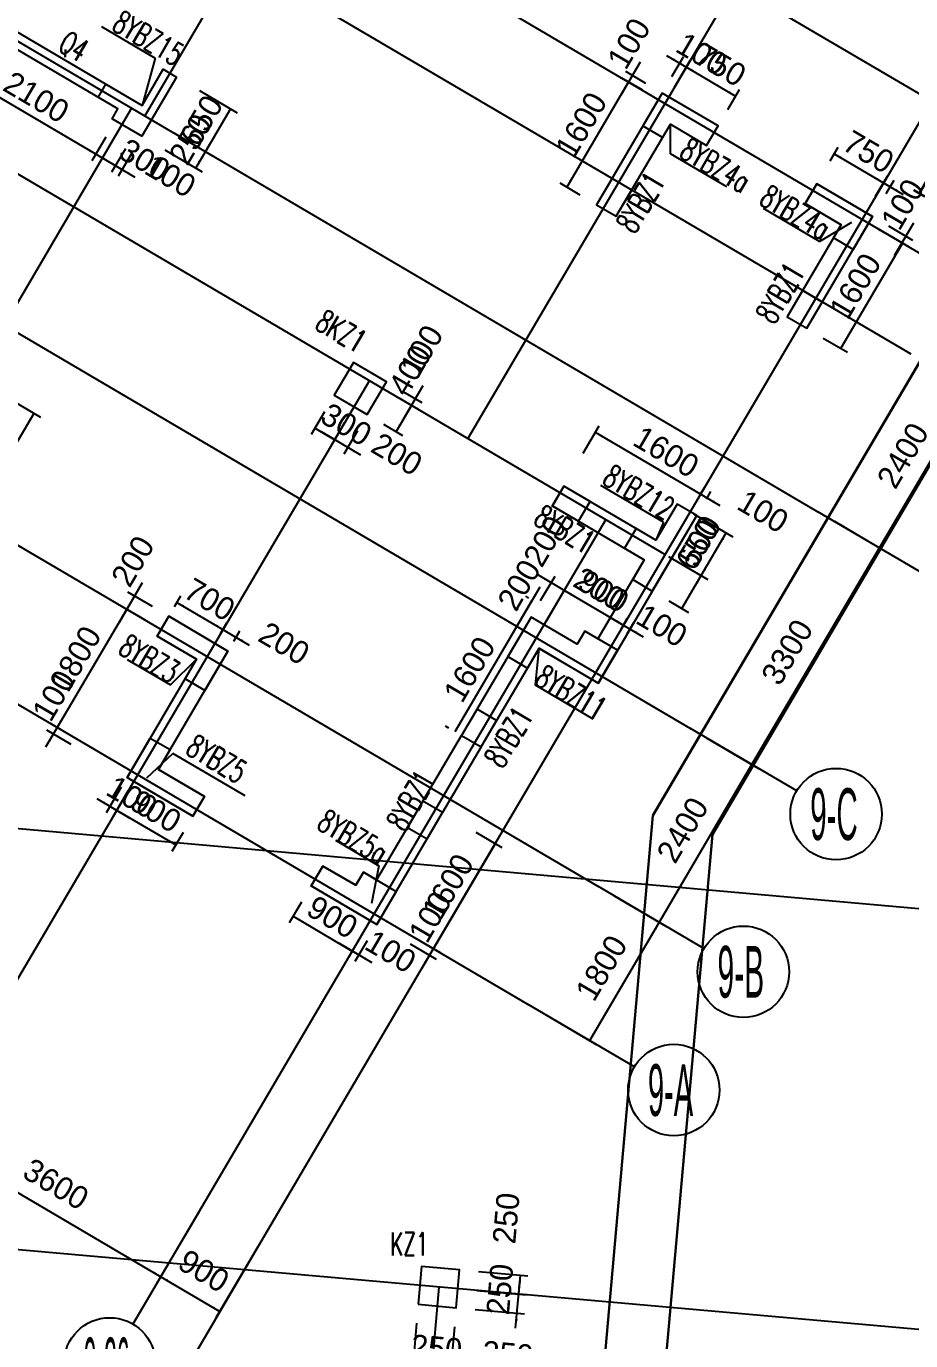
# Model space of a CAD drawing. Extents: x 19107 to 699106, y -67310 to 245688.
# Drawn here: x 622807 to 634409, y 97433 to 114679 of the extents above; entities that cross this region are included whole.
import ezdxf

# ---------------------------------------------------------------- set-up
doc = ezdxf.new("R2010")
doc.units = 0
doc.header["$LTSCALE"] = 100
doc.header["$MEASUREMENT"] = 0
for name, color, linetype in [('AXIS', 3, 'Continuous'), ('colu-主楼', 7, 'Continuous'), ('DIM', 3, 'Continuous'), ('DOTE', 253, 'Continuous'), ('L-AXIS', 3, 'Continuous'), ('wall-主楼', 2, 'Continuous'), ('wall-开洞', 5, 'Continuous'), ('剪力墙身标注', 7, 'Continuous'), ('小尺寸', 4, 'Continuous'), ('边缘构件标注', 1, 'Continuous')]:
    doc.layers.add(name, color=color, linetype=linetype)
for name, color, linetype, lineweight in [('Select Column Frame Line', 7, 'Continuous', 0), ('Select Column Frame Position', 7, 'Continuous', 0), ('配箍校核', 2, 'ByLayer', 18)]:
    doc.layers.add(name, color=color, linetype=linetype, lineweight=lineweight)
doc.styles.get("Standard").update_dxf_attribs({"font": 'standard'})
doc.styles.add('汉字', font='汉字')
doc.dimstyles.get("Standard").update_dxf_attribs({"dimtxt": 300, "dimasz": 100, "dimexe": 100, "dimexo": 250, "dimgap": 100, "dimtad": 0, "dimtoh": 1, "dimdec": 0, "dimdsep": 46, "dimcen": 0.09, "dimclrt": 7, "dimadec": 0, "dimazin": 0, "dimtfac": 1, "dimtdec": 4, "dimtofl": 0, "dimtmove": 0, "dimatfit": 3, "dimfxl": 1, "dimtolj": 1, "dimtzin": 0, "dimarcsym": 0})

# ---------------------------------------------------------------- blocks, each defined once
blk = doc.blocks.new('_AXISO')
blk.add_circle((0, 0), 0.5)
blk = doc.blocks.new('*D2334')
at = {"layer": 'L-AXIS', "color": 0, "linetype": 'ByBlock', "lineweight": -2}
for p, q in [((634624, 110252), (635302, 109854)), ((633999, 107836), (635216, 109905)), ((633408, 108184), (634085, 107785))]:
    blk.add_line(p, q, dxfattribs=at)
for points in [[(635216, 109905), (635179, 109810), (635150, 109827)], [(633999, 107836), (634035, 107931), (634064, 107914)]]:
    blk.add_solid(points, dxfattribs=at)
at = {"layer": 'L-AXIS', "color": 7, "linetype": 'Continuous', "lineweight": -2, "insert": (634306, 109048), "char_height": 300, "width": 785, "attachment_point": 5, "rotation": 59.5454, "style": '汉字'}
blk.add_mtext('2400', dxfattribs=at)
blk = doc.blocks.new('*D19')
at = {"layer": 'L-AXIS', "color": 0, "linetype": 'ByBlock', "lineweight": -2}
for p, q in [((633408, 108184), (634085, 107785)), ((632326, 104991), (633999, 107836)), ((631735, 105339), (632413, 104941))]:
    blk.add_line(p, q, dxfattribs=at)
for points in [[(633999, 107836), (633963, 107741), (633934, 107758)], [(632326, 104991), (632363, 105086), (632391, 105069)]]:
    blk.add_solid(points, dxfattribs=at)
at = {"layer": 'L-AXIS', "color": 7, "linetype": 'Continuous', "lineweight": -2, "insert": (632789, 106468), "char_height": 300, "width": 780, "attachment_point": 5, "rotation": 59.5454, "style": '汉字'}
blk.add_mtext('3300', dxfattribs=at)
blk = doc.blocks.new('*D3268')
at = {"layer": 'L-AXIS', "color": 0, "linetype": 'ByBlock', "lineweight": -2}
for p, q in [((625069, 99121), (624520, 98187)), ((625845, 98665), (625295, 97731)), ((624570, 98273), (625346, 97817))]:
    blk.add_line(p, q, dxfattribs=at)
for points in [[(624570, 98273), (624665, 98237), (624648, 98208)], [(625346, 97817), (625251, 97853), (625268, 97882)]]:
    blk.add_solid(points, dxfattribs=at)
at = {"layer": 'L-AXIS', "color": 7, "linetype": 'Continuous', "lineweight": -2, "insert": (625136, 98347), "char_height": 300, "width": 556.67, "attachment_point": 5, "rotation": 329.5454, "style": '汉字'}
blk.add_mtext('900', dxfattribs=at)
blk = doc.blocks.new('*D968')
at = {"layer": 'L-AXIS', "color": 0, "linetype": 'ByBlock', "lineweight": -2}
for p, q in [((621966, 100946), (621416, 100011)), ((621467, 100098), (624570, 98273)), ((625069, 99121), (624520, 98187))]:
    blk.add_line(p, q, dxfattribs=at)
for points in [[(621467, 100098), (621562, 100061), (621545, 100033)], [(624570, 98273), (624476, 98309), (624493, 98338)]]:
    blk.add_solid(points, dxfattribs=at)
at = {"layer": 'L-AXIS', "color": 7, "linetype": 'Continuous', "lineweight": -2, "insert": (623196, 99487), "char_height": 300, "width": 775, "attachment_point": 5, "rotation": 329.5454, "style": '汉字'}
blk.add_mtext('3600', dxfattribs=at)
blk = doc.blocks.new('*D1632')
at = {"layer": 'L-AXIS', "color": 0, "linetype": 'ByBlock', "lineweight": -2}
for p, q in [((630519, 103270), (631196, 102872)), ((630198, 101371), (631110, 102922)), ((629607, 101718), (630284, 101320))]:
    blk.add_line(p, q, dxfattribs=at)
for points in [[(631110, 102922), (631074, 102828), (631045, 102845)], [(630198, 101371), (630234, 101465), (630263, 101449)]]:
    blk.add_solid(points, dxfattribs=at)
at = {"layer": 'L-AXIS', "color": 7, "linetype": 'Continuous', "lineweight": -2, "insert": (630352, 102324), "char_height": 300, "width": 690, "attachment_point": 5, "rotation": 59.5454, "style": '汉字'}
blk.add_mtext('1800', dxfattribs=at)
blk = doc.blocks.new('*D1971')
at = {"layer": 'L-AXIS', "color": 0, "linetype": 'ByBlock', "lineweight": -2}
for p, q in [((631735, 105339), (632413, 104941)), ((631110, 102922), (632326, 104991)), ((630519, 103270), (631196, 102872))]:
    blk.add_line(p, q, dxfattribs=at)
for points in [[(632326, 104991), (632290, 104897), (632261, 104914)], [(631110, 102922), (631146, 103017), (631175, 103000)]]:
    blk.add_solid(points, dxfattribs=at)
at = {"layer": 'L-AXIS', "color": 7, "linetype": 'Continuous', "lineweight": -2, "insert": (631417, 104134), "char_height": 300, "width": 785, "attachment_point": 5, "rotation": 59.5454, "style": '汉字'}
blk.add_mtext('2400', dxfattribs=at)
blk = doc.blocks.new('*D5177')
at = {"layer": '小尺寸', "color": 0, "linetype": 'ByBlock', "lineweight": -2}
for p, q in [((630859, 114207), (630605, 113776)), ((630884, 113844), (630620, 113999)), ((630934, 113930), (630671, 114085))]:
    blk.add_line(p, q, dxfattribs=at)
for points in [[(630757, 114034), (630794, 114129), (630822, 114112)], [(630707, 113948), (630670, 113853), (630642, 113870)]]:
    blk.add_solid(points, dxfattribs=at)
at = {"layer": '小尺寸', "color": 7, "linetype": 'Continuous', "lineweight": -2, "insert": (630713, 114453), "char_height": 300, "width": 476.67, "attachment_point": 5, "rotation": 59.5454, "style": '汉字'}
blk.add_mtext('100', dxfattribs=at)
blk = doc.blocks.new('*D2834')
at = {"layer": '小尺寸', "color": 0, "linetype": 'ByBlock', "lineweight": -2}
for p, q in [((630884, 113844), (630620, 113999)), ((630707, 113948), (629896, 112569)), ((630073, 112465), (629809, 112620))]:
    blk.add_line(p, q, dxfattribs=at)
for points in [[(630707, 113948), (630670, 113853), (630642, 113870)], [(629896, 112569), (629932, 112663), (629961, 112647)]]:
    blk.add_solid(points, dxfattribs=at)
at = {"layer": '小尺寸', "color": 7, "linetype": 'Continuous', "lineweight": -2, "insert": (630086, 113385), "char_height": 300, "width": 685, "attachment_point": 5, "rotation": 59.5454, "style": '汉字'}
blk.add_mtext('1600', dxfattribs=at)
blk = doc.blocks.new('*D3169')
at = {"layer": '小尺寸', "color": 0, "linetype": 'ByBlock', "lineweight": -2}
for p, q in [((631207, 114295), (631638, 114042)), ((631277, 114019), (631430, 114280)), ((631312, 113882), (631516, 114229))]:
    blk.add_line(p, q, dxfattribs=at)
for points in [[(631379, 114194), (631285, 114230), (631302, 114259)], [(631466, 114143), (631560, 114107), (631543, 114078)]]:
    blk.add_solid(points, dxfattribs=at)
at = {"layer": '小尺寸', "color": 7, "linetype": 'Continuous', "lineweight": -2, "insert": (631667, 114315), "char_height": 300, "width": 476.67, "attachment_point": 5, "rotation": 329.5454, "style": '汉字'}
blk.add_mtext('100', dxfattribs=at)
blk = doc.blocks.new('*D3499')
at = {"layer": '小尺寸', "color": 0, "linetype": 'ByBlock', "lineweight": -2}
for p, q in [((631312, 113882), (631516, 114229)), ((631466, 114143), (632112, 113763)), ((632009, 113588), (632163, 113849))]:
    blk.add_line(p, q, dxfattribs=at)
for points in [[(631466, 114143), (631560, 114107), (631543, 114078)], [(632112, 113763), (632017, 113799), (632034, 113828)]]:
    blk.add_solid(points, dxfattribs=at)
at = {"layer": '小尺寸', "color": 7, "linetype": 'Continuous', "lineweight": -2, "insert": (631916, 114169), "char_height": 300, "width": 566.67, "attachment_point": 5, "rotation": 329.5454, "style": '汉字'}
blk.add_mtext('750', dxfattribs=at)
blk = doc.blocks.new('*D1539')
at = {"layer": '小尺寸', "color": 0, "linetype": 'ByBlock', "lineweight": -2}
for p, q in [((622412, 109893), (622994, 109550)), ((622097, 108222), (622908, 109601)), ((622118, 108209), (622183, 108171))]:
    blk.add_line(p, q, dxfattribs=at)
for points in [[(622908, 109601), (622872, 109507), (622843, 109523)], [(622097, 108222), (622133, 108317), (622162, 108300)]]:
    blk.add_solid(points, dxfattribs=at)
at = {"layer": '小尺寸', "color": 7, "linetype": 'Continuous', "lineweight": -2, "insert": (622287, 109038), "char_height": 300, "width": 685, "attachment_point": 5, "rotation": 59.5454, "style": '汉字'}
blk.add_mtext('1600', dxfattribs=at)
blk = doc.blocks.new('*D2459')
at = {"layer": '小尺寸', "color": 0, "linetype": 'ByBlock', "lineweight": -2}
for p, q in [((627746, 109889), (627997, 109741)), ((627759, 109533), (628012, 109964)), ((627695, 109802), (627946, 109655))]:
    blk.add_line(p, q, dxfattribs=at)
for points in [[(627911, 109792), (627947, 109886), (627976, 109869)], [(627860, 109705), (627824, 109611), (627795, 109628)]]:
    blk.add_solid(points, dxfattribs=at)
at = {"layer": '小尺寸', "color": 7, "linetype": 'Continuous', "lineweight": -2, "insert": (627994, 110427), "char_height": 300, "width": 476.67, "attachment_point": 5, "rotation": 59.5454, "style": '汉字'}
blk.add_mtext('100', dxfattribs=at)
blk = doc.blocks.new('*D2789')
at = {"layer": '小尺寸', "color": 0, "linetype": 'ByBlock', "lineweight": -2}
for p, q in [((627860, 109705), (627657, 109361)), ((627695, 109802), (627946, 109655)), ((627492, 109458), (627744, 109310))]:
    blk.add_line(p, q, dxfattribs=at)
for points in [[(627860, 109705), (627824, 109611), (627795, 109628)], [(627657, 109361), (627694, 109455), (627722, 109438)]]:
    blk.add_solid(points, dxfattribs=at)
at = {"layer": '小尺寸', "color": 7, "linetype": 'Continuous', "lineweight": -2, "insert": (627841, 110167), "char_height": 300, "width": 576.67, "attachment_point": 5, "rotation": 59.5454, "style": '汉字'}
blk.add_mtext('400', dxfattribs=at)
blk = doc.blocks.new('*D492')
at = {"layer": '小尺寸', "color": 0, "linetype": 'ByBlock', "lineweight": -2}
for p, q in [((627196, 109052), (626679, 109356)), ((626978, 109470), (626800, 109168)), ((627150, 109369), (626973, 109067))]:
    blk.add_line(p, q, dxfattribs=at)
for points in [[(626851, 109255), (626756, 109291), (626773, 109320)], [(627024, 109153), (627118, 109117), (627101, 109088)]]:
    blk.add_solid(points, dxfattribs=at)
at = {"layer": '小尺寸', "color": 7, "linetype": 'Continuous', "lineweight": -2, "insert": (627669, 109064), "char_height": 300, "width": 566.67, "attachment_point": 5, "rotation": 329.5454, "style": '汉字'}
blk.add_mtext('200', dxfattribs=at)
blk = doc.blocks.new('*D813')
at = {"layer": '小尺寸', "color": 0, "linetype": 'ByBlock', "lineweight": -2}
for p, q in [((626719, 109622), (626542, 109321)), ((626851, 109255), (626593, 109407)), ((626978, 109470), (626800, 109168))]:
    blk.add_line(p, q, dxfattribs=at)
for points in [[(626593, 109407), (626687, 109370), (626670, 109342)], [(626851, 109255), (626756, 109291), (626773, 109320)]]:
    blk.add_solid(points, dxfattribs=at)
at = {"layer": '小尺寸', "color": 7, "linetype": 'Continuous', "lineweight": -2, "insert": (627005, 109454), "char_height": 300, "width": 566.67, "attachment_point": 5, "rotation": 329.5454, "style": '汉字'}
blk.add_mtext('300', dxfattribs=at)
blk = doc.blocks.new('*D2465')
at = {"layer": '小尺寸', "color": 0, "linetype": 'ByBlock', "lineweight": -2}
for p, q in [((633353, 112914), (633457, 113091)), ((633406, 113005), (634053, 112625)), ((633949, 112448), (634104, 112711))]:
    blk.add_line(p, q, dxfattribs=at)
for points in [[(633406, 113005), (633501, 112969), (633484, 112940)], [(634053, 112625), (633958, 112661), (633975, 112690)]]:
    blk.add_solid(points, dxfattribs=at)
at = {"layer": '小尺寸', "color": 7, "linetype": 'Continuous', "lineweight": -2, "insert": (633856, 113031), "char_height": 300, "width": 566.67, "attachment_point": 5, "rotation": 329.5454, "style": '汉字'}
blk.add_mtext('750', dxfattribs=at)
blk = doc.blocks.new('*D2794')
at = {"layer": '小尺寸', "color": 0, "linetype": 'ByBlock', "lineweight": -2}
for p, q in [((633881, 112726), (634312, 112473)), ((633949, 112448), (634104, 112711)), ((634086, 112483), (634190, 112660))]:
    blk.add_line(p, q, dxfattribs=at)
for points in [[(634053, 112625), (633958, 112661), (633975, 112690)], [(634139, 112574), (634234, 112538), (634217, 112509)]]:
    blk.add_solid(points, dxfattribs=at)
at = {"layer": '小尺寸', "color": 7, "linetype": 'Continuous', "lineweight": -2, "insert": (634775, 112491), "char_height": 300, "width": 476.67, "attachment_point": 5, "rotation": 329.5454, "style": '汉字'}
blk.add_mtext('100', dxfattribs=at)
blk = doc.blocks.new('*D498')
at = {"layer": '小尺寸', "color": 0, "linetype": 'ByBlock', "lineweight": -2}
for p, q in [((633979, 112024), (634381, 111788)), ((634116, 112059), (634432, 111874)), ((634447, 112097), (634194, 111666))]:
    blk.add_line(p, q, dxfattribs=at)
for points in [[(634346, 111924), (634382, 112019), (634411, 112002)], [(634295, 111838), (634259, 111744), (634230, 111760)]]:
    blk.add_solid(points, dxfattribs=at)
at = {"layer": '小尺寸', "color": 7, "linetype": 'Continuous', "lineweight": -2, "insert": (634302, 112343), "char_height": 300, "width": 476.67, "attachment_point": 5, "rotation": 59.5454, "style": '汉字'}
blk.add_mtext('100', dxfattribs=at)
blk = doc.blocks.new('*D824')
at = {"layer": '小尺寸', "color": 0, "linetype": 'ByBlock', "lineweight": -2}
for p, q in [((633987, 112019), (634389, 111783)), ((634303, 111834), (633492, 110454)), ((633262, 110589), (633578, 110404))]:
    blk.add_line(p, q, dxfattribs=at)
for points in [[(634303, 111834), (634266, 111739), (634237, 111756)], [(633492, 110454), (633528, 110549), (633557, 110532)]]:
    blk.add_solid(points, dxfattribs=at)
at = {"layer": '小尺寸', "color": 7, "linetype": 'Continuous', "lineweight": -2, "insert": (633682, 111271), "char_height": 300, "width": 685, "attachment_point": 5, "rotation": 59.5454, "style": '汉字'}
blk.add_mtext('1600', dxfattribs=at)
blk = doc.blocks.new('*D1157')
at = {"layer": '小尺寸', "color": 0, "linetype": 'ByBlock', "lineweight": -2}
for p, q in [((626416, 103188), (626256, 102916)), ((626307, 103002), (627083, 102546)), ((627243, 102818), (627032, 102460))]:
    blk.add_line(p, q, dxfattribs=at)
for points in [[(626307, 103002), (626402, 102966), (626385, 102937)], [(627083, 102546), (626988, 102582), (627005, 102611)]]:
    blk.add_solid(points, dxfattribs=at)
at = {"layer": '小尺寸', "color": 7, "linetype": 'Continuous', "lineweight": -2, "insert": (626822, 102990), "char_height": 300, "width": 556.67, "attachment_point": 5, "rotation": 329.5454, "style": '汉字'}
blk.add_mtext('900', dxfattribs=at)
blk = doc.blocks.new('*D1493')
at = {"layer": '小尺寸', "color": 0, "linetype": 'ByBlock', "lineweight": -2}
for p, q in [((627243, 102818), (627032, 102460)), ((626910, 102647), (627341, 102394)), ((627278, 102681), (627118, 102409))]:
    blk.add_line(p, q, dxfattribs=at)
for points in [[(627083, 102546), (626988, 102582), (627005, 102611)], [(627169, 102495), (627264, 102459), (627247, 102430)]]:
    blk.add_solid(points, dxfattribs=at)
at = {"layer": '小尺寸', "color": 7, "linetype": 'Continuous', "lineweight": -2, "insert": (627587, 102539), "char_height": 300, "width": 476.67, "attachment_point": 5, "rotation": 329.5454, "style": '汉字'}
blk.add_mtext('100', dxfattribs=at)
blk = doc.blocks.new('*D4477')
at = {"layer": '小尺寸', "color": 0, "linetype": 'ByBlock', "lineweight": -2}
for p, q in [((627806, 102777), (628235, 102525)), ((627842, 102640), (628184, 102439)), ((627997, 102317), (628250, 102748))]:
    blk.add_line(p, q, dxfattribs=at)
for points in [[(628149, 102575), (628185, 102670), (628214, 102653)], [(628098, 102489), (628062, 102395), (628033, 102411)]]:
    blk.add_solid(points, dxfattribs=at)
at = {"layer": '小尺寸', "color": 7, "linetype": 'Continuous', "lineweight": -2, "insert": (628105, 102994), "char_height": 300, "width": 476.67, "attachment_point": 5, "rotation": 59.5454, "style": '汉字'}
blk.add_mtext('100', dxfattribs=at)
blk = doc.blocks.new('*D4812')
at = {"layer": '小尺寸', "color": 0, "linetype": 'ByBlock', "lineweight": -2}
for p, q in [((628703, 104105), (629046, 103904)), ((628149, 102575), (628960, 103955)), ((627806, 102777), (628235, 102525))]:
    blk.add_line(p, q, dxfattribs=at)
for points in [[(628960, 103955), (628923, 103860), (628895, 103877)], [(628149, 102575), (628185, 102670), (628214, 102653)]]:
    blk.add_solid(points, dxfattribs=at)
at = {"layer": '小尺寸', "color": 7, "linetype": 'Continuous', "lineweight": -2, "insert": (628339, 103392), "char_height": 300, "width": 685, "attachment_point": 5, "rotation": 59.5454, "style": '汉字'}
blk.add_mtext('1600', dxfattribs=at)
blk = doc.blocks.new('*D5144')
at = {"layer": '小尺寸', "color": 0, "linetype": 'ByBlock', "lineweight": -2}
for p, q in [((628432, 105425), (629243, 106804)), ((629112, 106881), (629156, 106855)), ((628301, 105502), (628345, 105476))]:
    blk.add_line(p, q, dxfattribs=at)
for points in [[(629243, 106804), (629206, 106710), (629178, 106727)], [(628432, 105425), (628468, 105520), (628497, 105503)]]:
    blk.add_solid(points, dxfattribs=at)
at = {"layer": '小尺寸', "color": 7, "linetype": 'Continuous', "lineweight": -2, "insert": (628622, 106242), "char_height": 300, "width": 685, "attachment_point": 5, "rotation": 59.5454, "style": '汉字'}
blk.add_mtext('1600', dxfattribs=at)
blk = doc.blocks.new('*D162')
at = {"layer": '小尺寸', "color": 0, "linetype": 'ByBlock', "lineweight": -2}
for p, q in [((629141, 106632), (629445, 107149)), ((629213, 107054), (629258, 107028)), ((629112, 106881), (629156, 106855))]:
    blk.add_line(p, q, dxfattribs=at)
for points in [[(629344, 106977), (629380, 107072), (629409, 107055)], [(629243, 106804), (629206, 106710), (629178, 106727)]]:
    blk.add_solid(points, dxfattribs=at)
at = {"layer": '小尺寸', "color": 7, "linetype": 'Continuous', "lineweight": -2, "insert": (629272, 107348), "char_height": 300, "width": 566.67, "attachment_point": 5, "rotation": 59.5454, "style": '汉字'}
blk.add_mtext('200', dxfattribs=at)
blk = doc.blocks.new('*D3056')
at = {"layer": '小尺寸', "color": 0, "linetype": 'ByBlock', "lineweight": -2}
for p, q in [((629243, 106804), (629547, 107322)), ((629399, 107176), (629359, 107200)), ((629213, 107054), (629258, 107028))]:
    blk.add_line(p, q, dxfattribs=at)
for points in [[(629445, 107149), (629482, 107244), (629510, 107227)], [(629344, 106977), (629308, 106882), (629279, 106899)]]:
    blk.add_solid(points, dxfattribs=at)
at = {"layer": '小尺寸', "color": 7, "linetype": 'Continuous', "lineweight": -2, "insert": (629611, 107924), "char_height": 300, "width": 566.67, "attachment_point": 5, "rotation": 59.5454, "style": '汉字'}
blk.add_mtext('200', dxfattribs=at)
blk = doc.blocks.new('*D3381')
at = {"layer": '小尺寸', "color": 0, "linetype": 'ByBlock', "lineweight": -2}
for p, q in [((629520, 107480), (630037, 107176)), ((629554, 107143), (629743, 107465)), ((629625, 106870), (629916, 107364))]:
    blk.add_line(p, q, dxfattribs=at)
for points in [[(629692, 107379), (629598, 107415), (629615, 107444)], [(629865, 107278), (629960, 107241), (629943, 107213)]]:
    blk.add_solid(points, dxfattribs=at)
at = {"layer": '小尺寸', "color": 7, "linetype": 'Continuous', "lineweight": -2, "insert": (630322, 107299), "char_height": 300, "width": 566.67, "attachment_point": 5, "rotation": 329.5454, "style": '汉字'}
blk.add_mtext('200', dxfattribs=at)
blk = doc.blocks.new('*D3719')
at = {"layer": '小尺寸', "color": 0, "linetype": 'ByBlock', "lineweight": -2}
for p, q in [((629625, 106870), (629916, 107364)), ((629865, 107278), (630641, 106822)), ((630604, 106758), (630691, 106908))]:
    blk.add_line(p, q, dxfattribs=at)
for points in [[(629865, 107278), (629960, 107241), (629943, 107213)], [(630641, 106822), (630546, 106858), (630563, 106887)]]:
    blk.add_solid(points, dxfattribs=at)
at = {"layer": '小尺寸', "color": 7, "linetype": 'Continuous', "lineweight": -2, "insert": (630380, 107265), "char_height": 300, "width": 556.67, "attachment_point": 5, "rotation": 329.5454, "style": '汉字'}
blk.add_mtext('900', dxfattribs=at)
blk = doc.blocks.new('*D4053')
at = {"layer": '小尺寸', "color": 0, "linetype": 'ByBlock', "lineweight": -2}
for p, q in [((630468, 106923), (630899, 106669)), ((630604, 106758), (630691, 106908)), ((630690, 106708), (630778, 106857))]:
    blk.add_line(p, q, dxfattribs=at)
for points in [[(630641, 106822), (630546, 106858), (630563, 106887)], [(630727, 106771), (630822, 106735), (630805, 106706)]]:
    blk.add_solid(points, dxfattribs=at)
at = {"layer": '小尺寸', "color": 7, "linetype": 'Continuous', "lineweight": -2, "insert": (631145, 106815), "char_height": 300, "width": 476.67, "attachment_point": 5, "rotation": 329.5454, "style": '汉字'}
blk.add_mtext('100', dxfattribs=at)
blk = doc.blocks.new('*D1758')
at = {"layer": '小尺寸', "color": 0, "linetype": 'ByBlock', "lineweight": -2}
for p, q in [((631402, 107623), (631747, 107420)), ((631407, 107040), (631661, 107471)), ((631235, 107141), (631494, 106989))]:
    blk.add_line(p, q, dxfattribs=at)
for points in [[(631661, 107471), (631624, 107376), (631596, 107393)], [(631407, 107040), (631444, 107134), (631472, 107118)]]:
    blk.add_solid(points, dxfattribs=at)
at = {"layer": '小尺寸', "color": 7, "linetype": 'Continuous', "lineweight": -2, "insert": (631640, 107928), "char_height": 300, "width": 566.67, "attachment_point": 5, "rotation": 59.5454, "style": '汉字'}
blk.add_mtext('500', dxfattribs=at)
blk = doc.blocks.new('*D2079')
at = {"layer": '小尺寸', "color": 0, "linetype": 'ByBlock', "lineweight": -2}
for p, q in [((631561, 108284), (632076, 107980)), ((631661, 107471), (631990, 108031)), ((631231, 107723), (631747, 107420))]:
    blk.add_line(p, q, dxfattribs=at)
for points in [[(631990, 108031), (631954, 107936), (631925, 107953)], [(631661, 107471), (631697, 107565), (631726, 107549)]]:
    blk.add_solid(points, dxfattribs=at)
at = {"layer": '小尺寸', "color": 7, "linetype": 'Continuous', "lineweight": -2, "insert": (631610, 107878), "char_height": 300, "width": 556.67, "attachment_point": 5, "rotation": 59.5454, "style": '汉字'}
blk.add_mtext('650', dxfattribs=at)
blk = doc.blocks.new('*D2409')
at = {"layer": '小尺寸', "color": 0, "linetype": 'ByBlock', "lineweight": -2}
for p, q in [((631910, 108388), (631479, 108642)), ((631643, 108526), (631702, 108627)), ((631729, 108475), (631788, 108576))]:
    blk.add_line(p, q, dxfattribs=at)
for points in [[(631651, 108540), (631557, 108577), (631574, 108606)], [(631738, 108490), (631832, 108453), (631815, 108425)]]:
    blk.add_solid(points, dxfattribs=at)
at = {"layer": '小尺寸', "color": 7, "linetype": 'Continuous', "lineweight": -2, "insert": (632472, 108313), "char_height": 300, "width": 476.67, "attachment_point": 5, "rotation": 329.5454, "style": '汉字'}
blk.add_mtext('100', dxfattribs=at)
blk = doc.blocks.new('*D2727')
at = {"layer": '小尺寸', "color": 0, "linetype": 'ByBlock', "lineweight": -2}
for p, q in [((630113, 109080), (630323, 109438)), ((631651, 108540), (630272, 109351)), ((631664, 108562), (631702, 108627))]:
    blk.add_line(p, q, dxfattribs=at)
for points in [[(630272, 109351), (630367, 109315), (630350, 109286)], [(631651, 108540), (631557, 108577), (631574, 108606)]]:
    blk.add_solid(points, dxfattribs=at)
at = {"layer": '小尺寸', "color": 7, "linetype": 'Continuous', "lineweight": -2, "insert": (631202, 109095), "char_height": 300, "width": 685, "attachment_point": 5, "rotation": 329.5454, "style": '汉字'}
blk.add_mtext('1600', dxfattribs=at)
blk = doc.blocks.new('*D3406')
at = {"layer": '小尺寸', "color": 0, "linetype": 'ByBlock', "lineweight": -2}
for p, q in [((625078, 113835), (625571, 113545)), ((625485, 113596), (625156, 113036)), ((624749, 113275), (625242, 112985))]:
    blk.add_line(p, q, dxfattribs=at)
for points in [[(625485, 113596), (625449, 113501), (625420, 113518)], [(625156, 113036), (625192, 113130), (625221, 113113)]]:
    blk.add_solid(points, dxfattribs=at)
at = {"layer": '小尺寸', "color": 7, "linetype": 'Continuous', "lineweight": -2, "insert": (625105, 113443), "char_height": 300, "width": 556.67, "attachment_point": 5, "rotation": 59.5454, "style": '汉字'}
blk.add_mtext('650', dxfattribs=at)
blk = doc.blocks.new('*D3742')
at = {"layer": '小尺寸', "color": 0, "linetype": 'ByBlock', "lineweight": -2}
for p, q in [((624749, 113275), (625242, 112985)), ((624622, 113059), (625115, 112769)), ((625156, 113036), (625029, 112820))]:
    blk.add_line(p, q, dxfattribs=at)
for points in [[(625156, 113036), (625119, 112941), (625091, 112958)], [(625029, 112820), (625065, 112915), (625094, 112898)]]:
    blk.add_solid(points, dxfattribs=at)
at = {"layer": '小尺寸', "color": 7, "linetype": 'Continuous', "lineweight": -2, "insert": (624961, 113197), "char_height": 300, "width": 566.67, "attachment_point": 5, "rotation": 59.5454, "style": '汉字'}
blk.add_mtext('250', dxfattribs=at)
blk = doc.blocks.new('*D4071')
at = {"layer": '小尺寸', "color": 0, "linetype": 'ByBlock', "lineweight": -2}
for p, q in [((624107, 113072), (623926, 112763)), ((624194, 113021), (624012, 112712)), ((624235, 112697), (623804, 112951))]:
    blk.add_line(p, q, dxfattribs=at)
for points in [[(623976, 112849), (623882, 112886), (623899, 112914)], [(624063, 112799), (624157, 112762), (624140, 112734)]]:
    blk.add_solid(points, dxfattribs=at)
at = {"layer": '小尺寸', "color": 7, "linetype": 'Continuous', "lineweight": -2, "insert": (624698, 112715), "char_height": 300, "width": 476.67, "attachment_point": 5, "rotation": 329.5454, "style": '汉字'}
blk.add_mtext('100', dxfattribs=at)
blk = doc.blocks.new('*D1776')
at = {"layer": '小尺寸', "color": 0, "linetype": 'ByBlock', "lineweight": -2}
for p, q in [((623849, 113224), (623667, 112915)), ((623976, 112849), (623718, 113001)), ((624107, 113072), (623926, 112763))]:
    blk.add_line(p, q, dxfattribs=at)
for points in [[(623718, 113001), (623812, 112965), (623796, 112936)], [(623976, 112849), (623882, 112886), (623899, 112914)]]:
    blk.add_solid(points, dxfattribs=at)
at = {"layer": '小尺寸', "color": 7, "linetype": 'Continuous', "lineweight": -2, "insert": (624359, 112924), "char_height": 300, "width": 566.67, "attachment_point": 5, "rotation": 329.5454, "style": '汉字'}
blk.add_mtext('300', dxfattribs=at)
blk = doc.blocks.new('*D2102')
at = {"layer": '小尺寸', "color": 0, "linetype": 'ByBlock', "lineweight": -2}
for p, q in [((622039, 114288), (621857, 113980)), ((623718, 113001), (621908, 114066)), ((623849, 113224), (623667, 112915))]:
    blk.add_line(p, q, dxfattribs=at)
for points in [[(621908, 114066), (622002, 114029), (621985, 114001)], [(623718, 113001), (623623, 113038), (623640, 113066)]]:
    blk.add_solid(points, dxfattribs=at)
at = {"layer": '小尺寸', "color": 7, "linetype": 'Continuous', "lineweight": -2, "insert": (622939, 113749), "char_height": 300, "width": 775, "attachment_point": 5, "rotation": 329.5454, "style": '汉字'}
blk.add_mtext('2100', dxfattribs=at)
blk = doc.blocks.new('*D1118')
at = {"layer": '小尺寸', "color": 0, "linetype": 'ByBlock', "lineweight": -2}
for p, q in [((624053, 104694), (623855, 104357)), ((623734, 104545), (624165, 104291)), ((624139, 104643), (623942, 104306))]:
    blk.add_line(p, q, dxfattribs=at)
for points in [[(623906, 104443), (623812, 104480), (623828, 104508)], [(623992, 104393), (624087, 104356), (624070, 104328)]]:
    blk.add_solid(points, dxfattribs=at)
at = {"layer": '小尺寸', "color": 7, "linetype": 'Continuous', "lineweight": -2, "insert": (624194, 104564), "char_height": 300, "width": 476.67, "attachment_point": 5, "rotation": 329.5454, "style": '汉字'}
blk.add_mtext('100', dxfattribs=at)
blk = doc.blocks.new('*D1457')
at = {"layer": '小尺寸', "color": 0, "linetype": 'ByBlock', "lineweight": -2}
for p, q in [((624139, 104643), (623942, 104306)), ((623992, 104393), (624768, 103937)), ((624865, 104100), (624718, 103850))]:
    blk.add_line(p, q, dxfattribs=at)
for points in [[(623992, 104393), (624087, 104356), (624070, 104328)], [(624768, 103937), (624674, 103973), (624690, 104002)]]:
    blk.add_solid(points, dxfattribs=at)
at = {"layer": '小尺寸', "color": 7, "linetype": 'Continuous', "lineweight": -2, "insert": (624507, 104380), "char_height": 300, "width": 556.67, "attachment_point": 5, "rotation": 329.5454, "style": '汉字'}
blk.add_mtext('900', dxfattribs=at)
blk = doc.blocks.new('*D4435')
at = {"layer": '小尺寸', "color": 0, "linetype": 'ByBlock', "lineweight": -2}
for p, q in [((624327, 107375), (624023, 106858)), ((624461, 107064), (624139, 107253)), ((624360, 106892), (624038, 107081))]:
    blk.add_line(p, q, dxfattribs=at)
for points in [[(624225, 107202), (624262, 107297), (624290, 107280)], [(624124, 107030), (624088, 106935), (624059, 106952)]]:
    blk.add_solid(points, dxfattribs=at)
at = {"layer": '小尺寸', "color": 7, "linetype": 'Continuous', "lineweight": -2, "insert": (624204, 107660), "char_height": 300, "width": 566.67, "attachment_point": 5, "rotation": 59.5454, "style": '汉字'}
blk.add_mtext('200', dxfattribs=at)
blk = doc.blocks.new('*D4777')
at = {"layer": '小尺寸', "color": 0, "linetype": 'ByBlock', "lineweight": -2}
for p, q in [((624124, 107030), (623212, 105478)), ((624360, 106892), (624038, 107081)), ((623447, 105340), (623125, 105529))]:
    blk.add_line(p, q, dxfattribs=at)
for points in [[(624124, 107030), (624088, 106935), (624059, 106952)], [(623212, 105478), (623248, 105573), (623277, 105556)]]:
    blk.add_solid(points, dxfattribs=at)
at = {"layer": '小尺寸', "color": 7, "linetype": 'Continuous', "lineweight": -2, "insert": (623452, 106381), "char_height": 300, "width": 690, "attachment_point": 5, "rotation": 59.5454, "style": '汉字'}
blk.add_mtext('1800', dxfattribs=at)
blk = doc.blocks.new('*D5103')
at = {"layer": '小尺寸', "color": 0, "linetype": 'ByBlock', "lineweight": -2}
for p, q in [((623313, 105651), (623060, 105220)), ((623397, 105254), (623075, 105443)), ((623447, 105340), (623125, 105529))]:
    blk.add_line(p, q, dxfattribs=at)
for points in [[(623212, 105478), (623248, 105573), (623277, 105556)], [(623161, 105392), (623125, 105298), (623096, 105314)]]:
    blk.add_solid(points, dxfattribs=at)
at = {"layer": '小尺寸', "color": 7, "linetype": 'Continuous', "lineweight": -2, "insert": (623168, 105897), "char_height": 300, "width": 476.67, "attachment_point": 5, "rotation": 59.5454, "style": '汉字'}
blk.add_mtext('100', dxfattribs=at)
blk = doc.blocks.new('*D118')
at = {"layer": '小尺寸', "color": 0, "linetype": 'ByBlock', "lineweight": -2}
for p, q in [((624752, 107067), (624834, 107205)), ((624783, 107119), (625387, 106764)), ((625356, 106712), (625437, 106850))]:
    blk.add_line(p, q, dxfattribs=at)
for points in [[(624783, 107119), (624878, 107083), (624861, 107054)], [(625387, 106764), (625292, 106801), (625309, 106829)]]:
    blk.add_solid(points, dxfattribs=at)
at = {"layer": '小尺寸', "color": 7, "linetype": 'Continuous', "lineweight": -2, "insert": (625212, 107157), "char_height": 300, "width": 566.67, "attachment_point": 5, "rotation": 329.5454, "style": '汉字'}
blk.add_mtext('700', dxfattribs=at)
blk = doc.blocks.new('*D3354')
at = {"layer": '小尺寸', "color": 0, "linetype": 'ByBlock', "lineweight": -2}
for p, q in [((625214, 106866), (625732, 106561)), ((625356, 106712), (625437, 106850)), ((625528, 106610), (625610, 106749))]:
    blk.add_line(p, q, dxfattribs=at)
for points in [[(625387, 106764), (625292, 106801), (625309, 106829)], [(625559, 106663), (625654, 106627), (625637, 106598)]]:
    blk.add_solid(points, dxfattribs=at)
at = {"layer": '小尺寸', "color": 7, "linetype": 'Continuous', "lineweight": -2, "insert": (626190, 106582), "char_height": 300, "width": 566.67, "attachment_point": 5, "rotation": 329.5454, "style": '汉字'}
blk.add_mtext('200', dxfattribs=at)
blk = doc.blocks.new('*D4074')
at = {"layer": 'DIM', "color": 0, "linetype": 'ByBlock', "lineweight": -2}
for p, q in [((627927, 97662), (627869, 97014)), ((628176, 97639), (628118, 96992)), ((627878, 97114), (628127, 97092))]:
    blk.add_line(p, q, dxfattribs=at)
for points in [[(627878, 97114), (627979, 97121), (627976, 97088)], [(628127, 97092), (628026, 97084), (628029, 97117)]]:
    blk.add_solid(points, dxfattribs=at)
at = {"layer": 'DIM', "color": 7, "linetype": 'Continuous', "lineweight": -2, "insert": (628189, 97337), "char_height": 300, "width": 566.67, "attachment_point": 5, "rotation": 354.9316, "style": '汉字'}
blk.add_mtext('250', dxfattribs=at)
blk = doc.blocks.new('*D1799')
at = {"layer": 'DIM', "color": 0, "linetype": 'ByBlock', "lineweight": -2}
for p, q in [((628176, 97639), (628118, 96992)), ((628425, 97617), (628367, 96970)), ((628127, 97092), (628376, 97069))]:
    blk.add_line(p, q, dxfattribs=at)
for points in [[(628127, 97092), (628228, 97099), (628225, 97066)], [(628376, 97069), (628275, 97062), (628278, 97095)]]:
    blk.add_solid(points, dxfattribs=at)
at = {"layer": 'DIM', "color": 7, "linetype": 'Continuous', "lineweight": -2, "insert": (629122, 97254), "char_height": 300, "width": 566.67, "attachment_point": 5, "rotation": 354.9316, "style": '汉字'}
blk.add_mtext('250', dxfattribs=at)
blk = doc.blocks.new('*D2120')
at = {"layer": 'DIM', "color": 0, "linetype": 'ByBlock', "lineweight": -2}
for p, q in [((629226, 97596), (629284, 98244)), ((628718, 98093), (629366, 98036)), ((628696, 97844), (629343, 97787))]:
    blk.add_line(p, q, dxfattribs=at)
for points in [[(629266, 98045), (629258, 98146), (629291, 98143)], [(629244, 97796), (629252, 97695), (629218, 97698)]]:
    blk.add_solid(points, dxfattribs=at)
at = {"layer": 'DIM', "color": 7, "linetype": 'Continuous', "lineweight": -2, "insert": (629020, 98107), "char_height": 300, "width": 566.67, "attachment_point": 5, "rotation": 84.9316, "style": '汉字'}
blk.add_mtext('250', dxfattribs=at)
blk = doc.blocks.new('*D2463')
at = {"layer": 'DIM', "color": 0, "linetype": 'ByBlock', "lineweight": -2}
for p, q in [((628740, 98342), (629388, 98285)), ((629266, 98045), (629288, 98294)), ((628718, 98093), (629366, 98036))]:
    blk.add_line(p, q, dxfattribs=at)
for points in [[(629266, 98045), (629258, 98146), (629291, 98143)], [(629288, 98294), (629296, 98193), (629263, 98196)]]:
    blk.add_solid(points, dxfattribs=at)
at = {"layer": 'DIM', "color": 7, "linetype": 'Continuous', "lineweight": -2, "insert": (629103, 99039), "char_height": 300, "width": 566.67, "attachment_point": 5, "rotation": 84.9316, "style": '汉字'}
blk.add_mtext('250', dxfattribs=at)
blk = doc.blocks.new('后浇带现场')
at = {"color": 6, "lineweight": 30}
for points in [[(821257, 720830), (821257, 688843), (805860, 662656), (825600, 651049), (814026, 631365), (812236, 611185), (845904, 608199)], [(822057, 720830), (822057, 688625), (806955, 662940), (826695, 651333), (814807, 631115), (813104, 611911), (845975, 608996)]]:
    blk.add_lwpolyline(points, dxfattribs=at)

msp = doc.modelspace()

# ---------------------------------------------------------------- linework, layer by layer
at = {"layer": 'colu-主楼'}
msp.add_lwpolyline([(627277, 109584.3), (627530.4, 110015.4), (627099.4, 110268.8), (626846, 109837.8)], close=True, dxfattribs=at)
at = {"layer": 'DOTE'}
for p, q in [((585803.6, 140350.1), (639805.6, 108598)), ((583218.7, 135953.7), (631186.4, 107749.7)), ((580177.5, 130781.5), (629391, 101845)), ((597120.7, 129519.7), (633192.4, 108310.3)), ((630003.3, 123099.4), (624360.9, 113503)), ((621063.7, 121706), (635929.5, 112965.2)), ((635003.1, 120159.6), (628600.4, 109270.2)), ((619543.1, 119119.9), (634408.9, 110379.1)), ((637589.2, 118639.1), (625971.5, 98880.3)), ((611730.8, 114316.9), (630303.4, 103396.7)), ((616826.4, 114105), (631519.8, 105465.6)), ((624188.5, 113604.4), (618213.2, 103442)), ((627307.3, 110030.5), (622092.3, 101161.2)), ((630410.6, 108205.8), (625195.6, 99336.5)), ((666955.8, 100223.5), (587358.1, 107283.1)), ((666469.9, 94745), (595896.9, 101004.2)), ((628220.1, 98137.5), (625759.7, 70396.4))]:
    msp.add_line(p, q, dxfattribs=at)
at = {"layer": 'L-AXIS'}
for p, q in [((634585.6, 107491.1), (633192.4, 108310.3)), ((632913, 104646.4), (631519.8, 105465.6)), ((631696.6, 102577.5), (630303.4, 103396.7)), ((630784.2, 101025.9), (629391, 101845)), ((625195.6, 99336.5), (624205, 97651.7)), ((625971.5, 98880.3), (624980.8, 97195.5))]:
    msp.add_line(p, q, dxfattribs=at)
at = {"layer": 'Select Column Frame Line', "color": 200, "linetype": 'Continuous', "lineweight": -3}
for p, q in [((623794.8, 114674.6), (624496.5, 114262)), ((624496.5, 114262), (624325.3, 113639.9)), ((631259.8, 113004.2), (631256.4, 113392.8)), ((631996.3, 112571.2), (631259.8, 113004.2)), ((631164.9, 108171.2), (630343.7, 108654.1)), ((631164.9, 108171.2), (631066.5, 107936.2)), ((629484.7, 106033.5), (629533.8, 106517.3)), ((624130.1, 106372.5), (624698.5, 106038.3)), ((624698.5, 106038.3), (625041.6, 106374.5)), ((630245, 105586.5), (629484.7, 106033.5)), ((624387.9, 104819.7), (624730.6, 105136.5)), ((625676.9, 104580), (624730.6, 105136.5)), ((626862, 103999.8), (627430.5, 103665.6)), ((627430.5, 103665.6), (627334, 103170.5))]:
    msp.add_line(p, q, dxfattribs=at)
at = {"layer": 'Select Column Frame Position', "color": 235, "linetype": 'Continuous', "lineweight": -3}
for points in [[(624776.5, 114012.7), (624320.3, 113236.9), (623932.4, 113464.9), (624008.5, 113594.2), (623749.9, 113746.3), (623851.2, 113918.7), (624325.3, 113639.9), (624604.1, 114114.1), (624776.5, 114012.7)], [(631149.8, 113803.5), (630896.4, 113372.5), (631155, 113220.4), (631256.4, 113392.8), (631730.5, 113114), (631882.5, 113372.7), (631149.8, 113803.5)], [(630490.9, 112682.8), (630288.1, 112338), (630546.8, 112186), (630749.5, 112530.8), (630490.9, 112682.8)], [(633908.3, 112181.5), (633654.9, 111750.5), (633396.3, 111902.6), (633497.6, 112075), (633023.5, 112353.8), (633175.6, 112612.4), (633908.3, 112181.5)], [(632990.8, 111213), (632788, 110868.2), (633046.6, 110716.1), (633249.4, 111060.9), (632990.8, 111213)], [(629857.9, 108646.8), (629705.8, 108388.2), (630050.6, 108185.5), (630202.7, 108444.1), (629857.9, 108646.8)], [(630807.8, 108088.3), (630655.8, 107829.7), (630914.4, 107677.6), (630762.3, 107419), (631019.2, 107268), (631602.1, 108259.3), (631345.2, 108410.3), (631066.5, 107936.2), (630807.8, 108088.3)], [(625452.3, 106481), (625148.2, 105963.8), (624889.6, 106115.9), (625041.6, 106374.5), (624524.4, 106678.6), (624676.5, 106937.2), (625452.3, 106481)], [(629429, 106926.9), (629124.9, 106409.7), (629381.7, 106258.7), (629533.8, 106517.3), (630309.6, 106061.1), (630563.1, 106492.1), (630133.8, 106744.6), (630032.4, 106572.2), (629429, 106926.9)], [(628719.4, 105720.1), (628516.6, 105375.3), (628773.5, 105224.3), (628976.3, 105569.1), (628719.4, 105720.1)], [(625143.4, 104574.6), (624991.3, 104316), (624129.3, 104822.8), (624433.4, 105340), (624692, 105188), (624540, 104929.4), (625143.4, 104574.6)], [(628009.8, 104513.3), (627807, 104168.5), (628063.9, 104017.4), (628266.7, 104362.2), (628009.8, 104513.3)], [(627660.2, 103326.8), (627406.7, 102895.8), (626544.7, 103402.6), (626696.8, 103661.2), (627127.8, 103407.8), (627229.1, 103580.2), (627660.2, 103326.8)]]:
    msp.add_lwpolyline(points, dxfattribs=at)
at = {"layer": 'Select Column Frame Position', "color": 7, "linetype": 'Continuous', "lineweight": -3}
for points in [[(627277, 109584.3), (627530.4, 110015.4), (627099.4, 110268.8), (626846, 109837.8), (627277, 109584.3)], [(627949, 97910.5), (628447, 97866.4), (628491.2, 98364.4), (627993.1, 98408.6), (627949, 97910.5)]]:
    msp.add_lwpolyline(points, dxfattribs=at)
at = {"layer": 'wall-主楼'}
for points in [[(624776.5, 114012.7), (624320.3, 113236.9), (623932.4, 113464.9), (624008.5, 113594.2), (622155.1, 114684), (622535.2, 115330.5), (622707.6, 115229.1), (622428.9, 114755), (624325.3, 113639.9), (624604.1, 114114.1)], [(631882.5, 113372.7), (631149.8, 113803.5), (630288.1, 112338), (630546.8, 112186), (631256.4, 113392.8), (631730.5, 113114)], [(633046.6, 110716.1), (633908.3, 112181.5), (633175.6, 112612.4), (633023.5, 112353.8), (633497.6, 112075), (632788, 110868.2)], [(628516.6, 105375.3), (628775.2, 105223.2), (629535.5, 106516.3), (630311.3, 106060.1), (631603.8, 108258.3), (631345.2, 108410.3), (631066.5, 107936.2), (629859.6, 108645.8), (629707.6, 108387.2), (630914.4, 107677.6), (630306.2, 106643.2), (630133.8, 106744.6), (630032.4, 106572.2), (629429, 106926.9)], [(624540, 104929.4), (625452.3, 106481), (624676.5, 106937.2), (624524.4, 106678.6), (625041.6, 106374.5), (624129.3, 104822.8), (624991.3, 104316), (625143.4, 104574.6)]]:
    msp.add_lwpolyline(points, close=True, dxfattribs=at)
msp.add_lwpolyline([(628268.4, 104361.2), (628009.8, 104513.3), (627401.5, 103478.8), (627229.1, 103580.2), (627127.8, 103407.8), (626696.8, 103661.2), (626544.7, 103402.6), (627406.7, 102895.8), (628268.4, 104361.2)], dxfattribs=at)
at = {"layer": 'wall-开洞'}
msp.add_lwpolyline([(628516.6, 105375.3), (628775.2, 105223.2), (628268.4, 104361.2), (628009.8, 104513.3)], close=True, dxfattribs=at)
msp.add_lwpolyline([(628516.6, 105375.3), (628775.2, 105223.2), (628268.4, 104361.2), (628009.8, 104513.3)], close=True, dxfattribs=at)
at = {"layer": '边缘构件标注', "color": 200}
for q in [(632475.7, 112289.3), (633634.5, 112110.5)]:
    msp.add_line((633212.1, 111856.3), q, dxfattribs=at)
at = {"layer": '配箍校核'}
msp.add_line((623975.5, 113439.6), (624320.3, 113236.9), dxfattribs=at)

# ---------------------------------------------------------------- block references
at = {"color": 3, "lineweight": 30}
msp.add_blockref('后浇带现场', (-182998.7, -527042.1), dxfattribs=at)
at = {"layer": 'AXIS'}
ref = msp.add_blockref('_AXISO', (633430.2, 104342.3), dxfattribs=dict(at, xscale=1199.999999999997, yscale=1200, rotation=359.999645787379))
ref.add_attrib('A', '9-C', (633090.8, 104002.9), dxfattribs={"height": 678.82, "style": '汉字', "width": 0.42623})
ref = msp.add_blockref('_AXISO', (632213.8, 102273.4), dxfattribs=dict(at, xscale=1199.999999999997, yscale=1200, rotation=359.999645787379))
ref.add_attrib('A', '9-B', (631874.4, 101934), dxfattribs={"height": 678.82, "style": '汉字', "width": 0.433333})
ref = msp.add_blockref('_AXISO', (631301.4, 100721.7), dxfattribs=dict(at, xscale=1199.999999999997, yscale=1200, rotation=359.999645787379))
ref.add_attrib('A', '9-A', (630962, 100382.3), dxfattribs={"height": 678.82, "style": '汉字', "width": 0.419355})
ref = msp.add_blockref('_AXISO', (623900.9, 97134.5), dxfattribs=dict(at, xscale=1199.999999999997, yscale=1200, rotation=359.999645787379))
ref.add_attrib('A', '9-26', (623561.5, 96795.1), dxfattribs={"height": 678.82, "style": '汉字', "width": 0.329114})

# ---------------------------------------------------------------- texts
at = {"color": 200, "linetype": 'Continuous', "lineweight": -3, "width": 0.7}
for s, rotation, p in [('8YBZ15', 329.54537, (623912.2, 114641.4)), ('8YBZ4a', 329.54537, (631356.7, 112971.1)), ('8YBZ1', 59.54537, (630787.8, 111940.3)), ('8YBZ4a', 329.54537, (632404.6, 112354.9)), ('8YBZ1', 59.54537, (632619, 110752.5)), ('8KZ1', 329.54537, (626577.2, 110717.9)), ('8YBZ12', 329.54537, (630346.5, 108684.8)), ('8YBZ1', 329.54537, (629442.1, 108157.3)), ('8YBZ3', 329.54537, (623996.4, 106459.1)), ('8YBZ11', 329.54537, (629458.7, 106056.8)), ('8YBZ1', 59.54537, (629055.9, 104926)), ('8YBZ5', 329.54537, (624879.5, 105144.6)), ('8YBZ1', 59.54537, (627775.3, 104093.1)), ('8YBZ5a', 329.54537, (626600.5, 104161.5))]:
    msp.add_text(s, height=300, rotation=rotation, dxfattribs=at).set_placement(p)
msp.add_text('KZ1', height=300, dxfattribs=at).set_placement((627581.6, 98551.7))
at = {"layer": '剪力墙身标注', "width": 0.7}
msp.add_text('Q4', height=300, rotation=329.54537, dxfattribs=at).set_placement((623205.8, 114373.5))

# ---------------------------------------------------------------- dimensions: what is measured, and where the dimension line sits
at = {"layer": 'DIM', "color": 200}
for p1, p2, picture, middle in [((628469.1, 98115.4), (628491.2, 98364.4), '*D2463', (629058.3, 98533)), ((628447, 97866.4), (628469.1, 98115.4), '*D2120', (628975.6, 97600.5)), ((627949, 97910.5), (628198, 97888.4), '*D4074', (627683.1, 97381.9)), ((628198, 97888.4), (628447, 97866.4), '*D1799', (628615.6, 97299.2))]:
    dim = msp.add_aligned_dim(p1=p1, p2=p2, distance=-800, dimstyle='Standard', dxfattribs=at)
    dim.commit()
    dim.dimension.update_dxf_attribs({"geometry": picture, "text_midpoint": middle})
at = {"layer": 'L-AXIS'}
for base, p1, p2, angle, picture, middle in [((635215.5, 109904.9), (633192.4, 108310.3), (634408.9, 110379.1), 59.54537, '*D2334', (634305.6, 109047.8)), ((633999.1, 107836), (631519.8, 105465.6), (633192.4, 108310.3), 59.54537, '*D19', (632788.9, 106468.4)), ((632326.4, 104991.3), (630303.4, 103396.7), (631519.8, 105465.6), 59.54537, '*D1971', (631416.5, 104134.3)), ((631110, 102922.4), (629391, 101845), (630303.4, 103396.7), 59.54537, '*D1632', (630352.1, 102324)), ((624570.3, 98273), (622092.3, 101161.2), (625195.6, 99336.5), 329.54537, '*D968', (623196, 99487)), ((625346.1, 97816.8), (625195.6, 99336.5), (625971.5, 98880.3), 329.54537, '*D3268', (625135.6, 98346.6))]:
    dim = msp.add_linear_dim(base=base, p1=p1, p2=p2, angle=angle, dimstyle='Standard', dxfattribs=at)
    dim.commit()
    dim.dimension.update_dxf_attribs({"geometry": picture, "text_midpoint": middle})
at = {"layer": '小尺寸'}
for base, p1, p2, angle, picture, middle in [((630706.6, 113948.1), (631149.8, 113803.5), (631099.1, 113717.3), 59.54537, '*D5177', (630516.4, 114117.9)), ((631465.5, 114143.2), (631149.8, 113803.5), (631185.3, 113666.6), 149.54537, '*D3169', (631332, 114511.7)), ((621907.6, 114065.7), (623975.5, 113439.6), (622165.3, 114504), 149.54537, '*D2102', (622939.4, 113749)), ((632112.1, 113763), (631185.3, 113666.6), (631882.5, 113372.7), 149.54537, '*D3499', (631915.5, 114168.6)), ((629895.6, 112568.8), (631099.1, 113717.3), (630288.1, 112338), 59.54537, '*D2834', (630085.6, 113385.2)), ((625155.8, 113035.7), (624862.7, 113962), (624533.3, 113401.7), 59.54537, '*D3406', (625105, 113442.5)), ((625029.1, 112820.2), (624533.3, 113401.7), (624406.5, 113186.2), 59.54537, '*D3742', (624703, 112758.9)), ((623717.8, 113001.3), (624234.1, 113287.5), (623975.5, 113439.6), 149.54537, '*D1776', (623899.4, 113194.3)), ((634053, 112624.9), (633226.3, 112698.6), (633822.1, 112232.2), 329.54537, '*D2465', (633856.5, 113030.5)), ((623976.5, 112849.3), (624320.3, 113236.9), (624234.1, 113287.5), 149.54537, '*D4071', (624363.4, 112911.8)), ((634294.9, 111838.2), (633900.7, 112186), (633763.8, 112150.5), 59.54537, '*D498', (634104.8, 112008)), ((634139.2, 112574.3), (633822.1, 112232.2), (633959, 112267.8), 329.54537, '*D2794', (634440, 112687.4)), ((633491.6, 110454.5), (633771.4, 112146), (633046.6, 110716.1), 59.54537, '*D824', (633681.5, 111270.8)), ((627910.8, 109791.7), (627479.7, 109929.2), (627530.4, 110015.4), 59.54537, '*D2459', (627797.7, 110092.5)), ((627657.4, 109360.7), (627479.7, 109929.2), (627277, 109584.3), 59.54537, '*D2789', (627543.3, 109659.8)), ((622907.9, 109601.2), (621902.8, 108336), (622196.5, 110019.4), 59.54537, '*D1539', (622286.9, 109038.3)), ((626592.5, 109406.8), (627104.6, 109685.7), (626846, 109837.8), 149.54537, '*D813', (626545.2, 109724.6)), ((626851.1, 109254.7), (627277, 109584.3), (627104.6, 109685.7), 149.54537, '*D492', (627252, 109309)), ((630272.2, 109351.5), (631537.4, 108346.6), (629985.8, 108864.5), 329.54537, '*D2727', (631202.2, 109094.6)), ((631651.4, 108540.5), (631602.1, 108259.3), (631515.9, 108310), 329.54537, '*D2409', (632137.2, 108510.3)), ((631990.2, 108031.1), (631015.8, 107850), (631345.2, 108410.3), 59.54537, '*D2079', (631610, 107877.7)), ((629445.4, 107149.3), (629429, 106926.9), (629614.8, 107049.7), 59.54537, '*D3056', (629365.8, 107507.1)), ((631660.7, 107470.8), (631019.2, 107268), (631186.4, 107749.7), 59.54537, '*D1758', (631318.5, 107382)), ((624124, 107030), (624676.5, 106937.2), (624575.1, 106764.8), 59.54537, '*D4435', (623959.2, 107242.9)), ((629344, 106976.9), (629327.6, 106754.5), (629429, 106926.9), 59.54537, '*D162', (629027.1, 106931.2)), ((625386.8, 106764.2), (624625.8, 106851), (625229.2, 106496.2), 329.54537, '*D118', (625211.8, 107157.1)), ((629864.9, 107277.7), (629427.2, 106928), (629498.3, 106654.2), 329.54537, '*D3381', (629905.4, 107543.9)), ((630640.7, 106821.5), (629498.3, 106654.2), (630476.8, 106542.8), 329.54537, '*D3719', (630379.5, 107265.1)), ((630726.9, 106770.8), (630476.8, 106542.8), (630563.1, 106492.1), 329.54537, '*D4053', (630810.5, 107011.7)), ((623211.7, 105478.4), (624575.1, 106764.8), (623662.7, 105213.1), 59.54537, '*D4777', (623452.4, 106380.9)), ((625559.2, 106662.8), (625229.2, 106496.2), (625401.6, 106394.8), 329.54537, '*D3354', (625773.8, 106826.7)), ((629242.7, 106804.5), (628516.6, 105375.3), (629327.6, 106754.5), 59.54537, '*D5144', (628621.7, 106241.6)), ((623161, 105392.1), (623662.7, 105213.1), (623612.1, 105126.9), 59.54537, '*D5103', (622970.8, 105562)), ((623992.4, 104392.7), (624180, 104909), (624266.2, 104858.3), 329.54537, '*D1118', (623858.8, 104761.2)), ((624768.2, 103936.5), (624266.2, 104858.3), (624991.3, 104316), 329.54537, '*D1457', (624507, 104380.1)), ((628959.8, 103954.7), (627590.7, 102903.6), (628487.9, 104232.2), 59.54537, '*D4812', (628338.8, 103391.7)), ((627082.8, 102546.1), (626543, 103403.6), (627369.5, 103033.7), 329.54537, '*D1157', (626821.6, 102989.6)), ((628148.9, 102575.4), (627626.2, 102766.7), (627590.7, 102903.6), 59.54537, '*D4477', (627908, 102659)), ((627169, 102495.4), (627369.5, 103033.7), (627405, 102896.8), 329.54537, '*D1493', (627252.6, 102736.2))]:
    dim = msp.add_linear_dim(base=base, p1=p1, p2=p2, angle=angle, dimstyle='Standard', dxfattribs=at)
    dim.commit()
    dim.dimension.update_dxf_attribs({"geometry": picture, "text_midpoint": middle})

doc.saveas('drawing.dxf')
